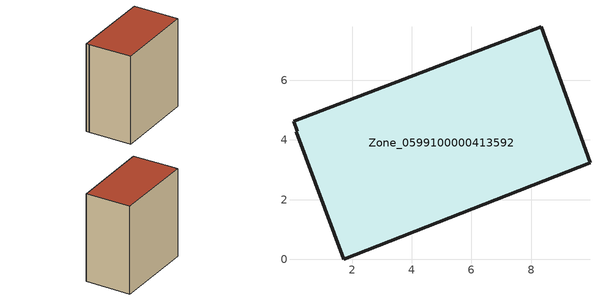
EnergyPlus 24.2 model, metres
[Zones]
Zone_0599100000413592
 floor ground (C_G): 1.72,0 0.12,4.28 0.17,4.3 0.04,4.63 8.34,7.8 9.97,3.24 z3.26
 wall outside (C_F): 9.97,3.24 8.34,7.8 0.04,4.63 0.17,4.3 0.12,4.28 1.72,0 9.97,3.24 z3.26:12.62
 roof outside (C_R): 0.12,4.28 1.72,0 9.97,3.24 8.34,7.8 0.04,4.63 0.17,4.3 z12.62
[BUILDING]
Pand.0599100000413592: North Axis=0; Terrain=City; Loads Convergence Tolerance Value=0.04; Temperature Convergence Tolerance Value=0.4; Solar Distribution=FullExterior; Maximum Number of Warmup Days=25; Minimum Number of Warmup Days=1
[Site:Location]
Rotterdam.The.Hague.AP_ZH_NLD Design_Conditions: Latitude=51.96; Longitude=4.45; Time Zone=1; Elevation=-4.5
[SITE:GROUNDTEMPERATURE:BUILDINGSURFACE]
18, 18, 18, 18, 18, 18, 18, 18, 18, 18, 18, 18
[MATERIAL] Thermal Absorptance=0.9; Solar Absorptance=0.7; Visible Absorptance=0.7
Name | Roughness | Thickness | Conductivity | Density | Specific Heat
G.TI.1992-2005 | MediumSmooth | 0.15 | 0.06 | 540 | 1210
F.TI.1992-2005 | Rough | 0.3 | 0.12 | 1920 | 840
R.TI.1992-2005 | MediumRough | 0.2 | 0.08 | 1500 | 1000
[CONSTRUCTION]
C_G: G.TI.1992-2005
C_F: F.TI.1992-2005
C_R: R.TI.1992-2005
[ZONE]
Zone_0599100000413592: Type=1; Multiplier=1; Ceiling Height=Autocalculate; Volume=Autocalculate; Floor Area=autocalculate; Part of Total Floor Area=Yes
[ZONEINFILTRATION:DESIGNFLOWRATE]
Infil_Zone_0599100000413592: Zone or ZoneList or Space or SpaceList=Zone_0599100000413592; Schedule=AlwaysOn; Design Flow Rate Calculation Method=Flow/Area; Flow Rate per Floor Area=0.0015; Constant Term Coefficient=1; Temperature Term Coefficient=0; Velocity Term Coefficient=0; Velocity Squared Term Coefficient=0
[HVACTEMPLATE:ZONE:IDEALLOADSAIRSYSTEM]
Zone_0599100000413592: Maximum Heating Supply Air Temperature=50; Minimum Cooling Supply Air Temperature=13; Maximum Heating Supply Air Humidity Ratio=0.0156; Minimum Cooling Supply Air Humidity Ratio=0.0077; Heating Limit=NoLimit; Cooling Limit=NoLimit; Dehumidification Control Type=ConstantSensibleHeatRatio; Cooling Sensible Heat Ratio=0.7; Dehumidification Setpoint=60; Humidification Control Type=None; Humidification Setpoint=30; Outdoor Air Method=None; Outdoor Air Flow Rate per Person=0.00944; Outdoor Air Flow Rate per Zone Floor Area=0; Outdoor Air Flow Rate per Zone=0; Demand Controlled Ventilation Type=None; Outdoor Air Economizer Type=NoEconomizer; Heat Recovery Type=None; Sensible Heat Recovery Effectiveness=0.7; Latent Heat Recovery Effectiveness=0.65
[ZONECONTROL:THERMOSTAT]
ThermostatControl_Zone_0599100000413592: Zone or ZoneList=Zone_0599100000413592; Control Type Schedule=DualSetpointControlType; Control 1=Thermostat_Zone_0599100000413592; Temperature Difference Between Cutout And Setpoint=0
[THERMOSTATSETPOINT:DUALSETPOINT]
Thermostat_Zone_0599100000413592: Heating Setpoint Temperature Schedule=HeatingSetpoint_Zone_0599100000413592; Cooling Setpoint Temperature Schedule=CoolingSetpoint_Zone_0599100000413592
[SCHEDULE:COMPACT]
HeatingSetpoint_Zone_0599100000413592: Through: 12/31, For: AllDays, Until: 24:00, 21
CoolingSetpoint_Zone_0599100000413592: Through: 12/31, For: AllDays, Until: 24:00, 24
DualSetpointControlType: Through: 12/31, For: AllDays, Until: 24:00, 4
AlwaysOn: Through: 12/31, For: AllDays, Until: 24:00, 1
